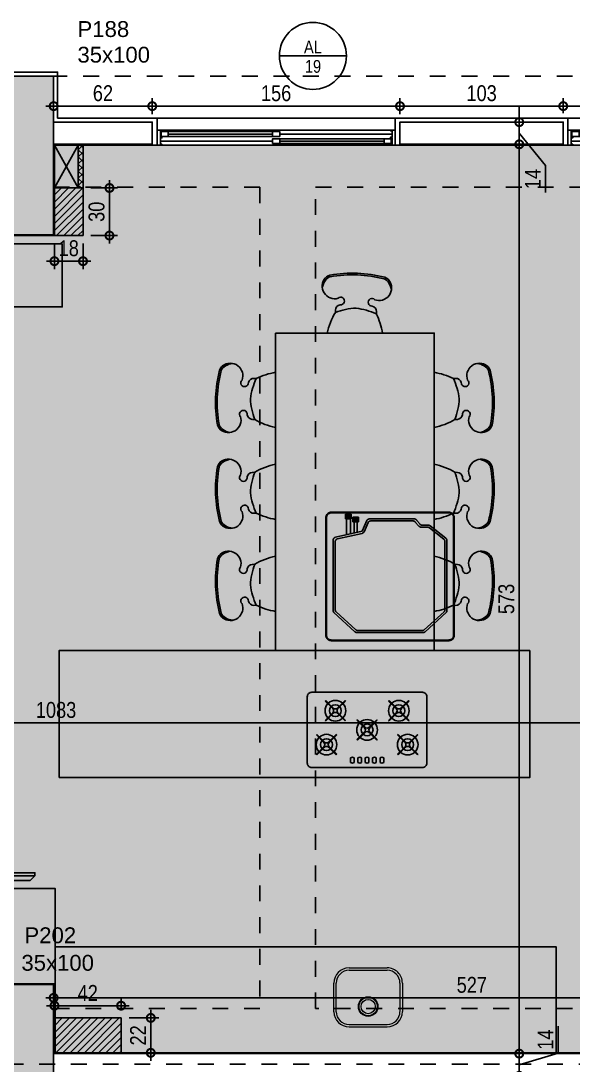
# Model space of a CAD drawing. Header units: metres. Extents: x -23 to 570, y -54 to 184.
# Drawn here: x 30.89 to 34.37, y 3.2 to 9.78 of the extents above; entities that cross this region are included whole.
import ezdxf
from ezdxf.enums import TextEntityAlignment as Align

# ---------------------------------------------------------------- set-up
doc = ezdxf.new("R2010")
doc.units = ezdxf.units.M
doc.header["$PDMODE"] = 35
doc.linetypes.add('DASHEDX2', pattern=[1.5, 1, -0.5])
doc.linetypes.add('ESTILO_TQS_0004', pattern=[1.12, 0.5, -0.2, 0.01, -0.2, 0.01, -0.2])
for name, color, linetype in [('1', 232, 'DASHEDX2'), ('12', 232, 'Continuous'), ('205', 232, 'ESTILO_TQS_0004'), ('4', 2, 'Continuous'), ('9', 232, 'Continuous'), ('ARQ-DIM', 2, 'Continuous'), ('ARQ-ENCH', 1, 'Continuous'), ('ARQ-PRJ', 7, 'DASHEDX2'), ('ARQ-SIM', 1, 'Continuous'), ('JL-LAY', 7, 'Continuous'), ('PUC$0$ARQ-ALV ACAB', 4, 'Continuous'), ('PUC$0$ARQ-ALV OSSO', 5, 'Continuous'), ('PUC$0$ARQ-AUX', 7, 'Continuous'), ('PUC$0$ARQ-AUX1 @ 1', 1, 'Continuous'), ('PUC$0$ARQ-ENCH', 1, 'Continuous'), ('PUC$0$ARQ-HID', 7, 'Continuous')]:
    doc.layers.add(name, color=color, linetype=linetype)
doc.layers.add('PUC$0$ARQ-FORRO', color=9, linetype='Continuous', lineweight=5)
doc.styles.add('Adesa', font='ARIALN.TTF')
doc.styles.get("Standard").update_dxf_attribs({"font": 'arial.ttf'})
doc.dimstyles.new('ADESA 1-0050', dxfattribs={"dimtxt": 0.1, "dimasz": 0.1, "dimexe": 0.05, "dimexo": 0.05, "dimgap": 0.03, "dimtad": 1, "dimdec": 1, "dimlfac": 100, "dimzin": 12, "dimtxsty": 'Adesa', "dimblk": 'DOTSMALL', "dimcen": 1, "dimdle": 0.05, "dimclrd": 1, "dimclre": 1, "dimclrt": 256, "dimazin": 3, "dimtm": 1e-09, "dimtfac": 1, "dimtdec": 1, "dimtmove": 1, "dimatfit": 0, "dimldrblk": 'DOTSMALL', "dimfxl": 0.8, "dimtvp": 2, "dimtolj": 1, "dimtzin": 0, "dimarcsym": 0})

# ---------------------------------------------------------------- blocks, each defined once
blk = doc.blocks.new('_DotSmall')
at = {"color": 0, "linetype": 'ByBlock', "const_width": 0.5}
blk.add_lwpolyline([(-0.0625, 0, 1), (0.0625, 0, 1)], format="xyb", close=True, dxfattribs=at)
blk = doc.blocks.new('*D334')
at = {"layer": 'ARQ-DIM', "color": 1, "lineweight": -2, "transparency": 16777216}
for p, q in [((34.3107, 9.1962), (34.3107, 9.2906)), ((35.8717, 9.1962), (35.8717, 9.2906)), ((35.9217, 9.2406), (34.2607, 9.2406))]:
    blk.add_line(p, q, dxfattribs=at)
at = {"layer": 'Defpoints', "color": 0, "transparency": 16777216}
for p in [(34.3107, 9.2406), (34.3107, 9.1462), (35.8717, 9.1462, 0)]:
    blk.add_point(p, dxfattribs=at)
at = {"layer": 'ARQ-DIM', "color": 1, "lineweight": -2, "transparency": 16777216, "xscale": 0.1, "yscale": 0.1, "zscale": 0.1, "rotation": 180}
blk.add_blockref('_DotSmall', (34.3107, 9.2406), dxfattribs=at)
at = {"layer": 'ARQ-DIM', "color": 1, "lineweight": -2, "transparency": 16777216, "xscale": 0.1, "yscale": 0.1, "zscale": 0.1}
blk.add_blockref('_DotSmall', (35.8717, 9.2406), dxfattribs=at)
at = {"layer": 'ARQ-DIM', "transparency": 16777216, "insert": (35.0912, 9.3216), "char_height": 0.1, "attachment_point": 5, "style": 'Adesa'}
blk.add_mtext('\\A1;156', dxfattribs=at)
blk = doc.blocks.new('*D335')
at = {"layer": 'ARQ-DIM', "color": 1, "lineweight": -2, "transparency": 16777216}
for p, q in [((33.2823, 9.1962), (33.2823, 9.2906)), ((34.3107, 9.1962), (34.3107, 9.2906)), ((34.3607, 9.2406), (33.2323, 9.2406))]:
    blk.add_line(p, q, dxfattribs=at)
at = {"layer": 'Defpoints', "color": 0, "transparency": 16777216}
for p in [(33.2823, 9.2406), (33.2823, 9.1462), (34.3107, 9.1462)]:
    blk.add_point(p, dxfattribs=at)
at = {"layer": 'ARQ-DIM', "color": 1, "lineweight": -2, "transparency": 16777216, "xscale": 0.1, "yscale": 0.1, "zscale": 0.1, "rotation": 180}
blk.add_blockref('_DotSmall', (33.2823, 9.2406), dxfattribs=at)
at = {"layer": 'ARQ-DIM', "color": 1, "lineweight": -2, "transparency": 16777216, "xscale": 0.1, "yscale": 0.1, "zscale": 0.1}
blk.add_blockref('_DotSmall', (34.3107, 9.2406), dxfattribs=at)
at = {"layer": 'ARQ-DIM', "transparency": 16777216, "insert": (33.7965, 9.3216), "char_height": 0.1, "attachment_point": 5, "style": 'Adesa'}
blk.add_mtext('\\A1;103', dxfattribs=at)
blk = doc.blocks.new('*D336')
at = {"layer": 'ARQ-DIM', "color": 1, "lineweight": -2, "transparency": 16777216}
for p, q in [((31.7213, 9.19), (31.7213, 9.2906)), ((33.2823, 9.19), (33.2823, 9.2906)), ((33.3323, 9.2406), (31.6713, 9.2406))]:
    blk.add_line(p, q, dxfattribs=at)
at = {"layer": 'Defpoints', "color": 0, "transparency": 16777216}
for p in [(31.7213, 9.2406), (31.7213, 9.14, 0), (33.2823, 9.14)]:
    blk.add_point(p, dxfattribs=at)
at = {"layer": 'ARQ-DIM', "color": 1, "lineweight": -2, "transparency": 16777216, "xscale": 0.1, "yscale": 0.1, "zscale": 0.1, "rotation": 180}
blk.add_blockref('_DotSmall', (31.7213, 9.2406), dxfattribs=at)
at = {"layer": 'ARQ-DIM', "color": 1, "lineweight": -2, "transparency": 16777216, "xscale": 0.1, "yscale": 0.1, "zscale": 0.1}
blk.add_blockref('_DotSmall', (33.2823, 9.2406), dxfattribs=at)
at = {"layer": 'ARQ-DIM', "transparency": 16777216, "insert": (32.5018, 9.3216), "char_height": 0.1, "attachment_point": 5, "style": 'Adesa'}
blk.add_mtext('\\A1;156', dxfattribs=at)
blk = doc.blocks.new('*D337')
at = {"layer": 'ARQ-DIM', "color": 1, "lineweight": -2, "transparency": 16777216}
for p, q in [((31.1, 9.19), (31.1, 9.2906)), ((31.7213, 9.19), (31.7213, 9.2906)), ((31.7713, 9.2406), (31.05, 9.2406))]:
    blk.add_line(p, q, dxfattribs=at)
at = {"layer": 'Defpoints', "color": 0, "transparency": 16777216}
for p in [(31.1, 9.2406), (31.1, 9.14, 0), (31.7213, 9.14, 0)]:
    blk.add_point(p, dxfattribs=at)
at = {"layer": 'ARQ-DIM', "color": 1, "lineweight": -2, "transparency": 16777216, "xscale": 0.1, "yscale": 0.1, "zscale": 0.1, "rotation": 180}
blk.add_blockref('_DotSmall', (31.1, 9.2406), dxfattribs=at)
at = {"layer": 'ARQ-DIM', "color": 1, "lineweight": -2, "transparency": 16777216, "xscale": 0.1, "yscale": 0.1, "zscale": 0.1}
blk.add_blockref('_DotSmall', (31.7213, 9.2406), dxfattribs=at)
at = {"layer": 'ARQ-DIM', "transparency": 16777216, "insert": (31.4106, 9.3216), "char_height": 0.1, "attachment_point": 5, "style": 'Adesa'}
blk.add_mtext('\\A1;62', dxfattribs=at)
blk = doc.blocks.new('*D138')
at = {"layer": 'ARQ-DIM', "color": 1, "lineweight": -2, "transparency": 16777216}
for p, q in [((34.2795, 3.2737), (34.2795, 3.4432)), ((34.0338, 3.27), (34.0338, 3.37)), ((34.0093, 3.27), (34.0838, 3.27)), ((34.0338, 3.2), (34.2795, 3.2737)), ((34.0338, 3.13), (34.0338, 3.27)), ((34.0338, 3.13), (34.0338, 3.27)), ((34.0093, 3.13), (34.0838, 3.13)), ((34.0338, 3.13), (34.0338, 3.03))]:
    blk.add_line(p, q, dxfattribs=at)
at = {"layer": 'Defpoints', "color": 0, "transparency": 16777216}
for p in [(33.9593, 3.27), (34.0338, 3.27), (33.9593, 3.13, 0)]:
    blk.add_point(p, dxfattribs=at)
at = {"layer": 'ARQ-DIM', "color": 1, "lineweight": -2, "transparency": 16777216, "xscale": 0.1, "yscale": 0.1, "zscale": 0.1}
for p, rotation in [((34.0338, 3.27), 270), ((34.0338, 3.13), 90)]:
    blk.add_blockref('_DotSmall', p, dxfattribs=dict(at, rotation=rotation))
at = {"layer": 'ARQ-DIM', "transparency": 16777216, "insert": (34.1993, 3.3584), "char_height": 0.1, "attachment_point": 5, "rotation": 90, "style": 'Adesa'}
blk.add_mtext('\\A1;14', dxfattribs=at)
blk = doc.blocks.new('*D139')
at = {"layer": 'ARQ-DIM', "color": 1, "lineweight": -2, "transparency": 16777216}
for p, q in [((34.0338, 3.22), (34.0338, 9.05)), ((34.0093, 9), (34.0838, 9)), ((34.0093, 3.27), (34.0838, 3.27))]:
    blk.add_line(p, q, dxfattribs=at)
at = {"layer": 'Defpoints', "color": 0, "transparency": 16777216}
for p in [(33.9593, 9), (34.0338, 9), (33.9593, 3.27)]:
    blk.add_point(p, dxfattribs=at)
at = {"layer": 'ARQ-DIM', "color": 1, "lineweight": -2, "transparency": 16777216, "xscale": 0.1, "yscale": 0.1, "zscale": 0.1}
for p, rotation in [((34.0338, 9), 90), ((34.0338, 3.27), 270)]:
    blk.add_blockref('_DotSmall', p, dxfattribs=dict(at, rotation=rotation))
at = {"layer": 'ARQ-DIM', "transparency": 16777216, "insert": (33.9528, 6.135), "char_height": 0.1, "attachment_point": 5, "rotation": 90, "style": 'Adesa'}
blk.add_mtext('\\A1;573', dxfattribs=at)
blk = doc.blocks.new('*D140')
at = {"layer": 'ARQ-DIM', "color": 1, "lineweight": -2, "transparency": 16777216}
for p, q in [((34.0338, 9.14), (34.0338, 9.24)), ((34.0093, 9.14), (34.0838, 9.14)), ((34.0338, 9), (34.0338, 9.14)), ((34.0338, 9), (34.0338, 9.14)), ((34.0338, 9.07), (34.1993, 8.8664)), ((34.0093, 9), (34.0838, 9)), ((34.0338, 9), (34.0338, 8.9)), ((34.1993, 8.8664), (34.1993, 8.697))]:
    blk.add_line(p, q, dxfattribs=at)
at = {"layer": 'Defpoints', "color": 0, "transparency": 16777216}
for p in [(33.9593, 9.14), (34.0338, 9.14), (33.9593, 9)]:
    blk.add_point(p, dxfattribs=at)
at = {"layer": 'ARQ-DIM', "color": 1, "lineweight": -2, "transparency": 16777216, "xscale": 0.1, "yscale": 0.1, "zscale": 0.1}
for p, rotation in [((34.0338, 9.14), 270), ((34.0338, 9), 90)]:
    blk.add_blockref('_DotSmall', p, dxfattribs=dict(at, rotation=rotation))
at = {"layer": 'ARQ-DIM', "transparency": 16777216, "insert": (34.119, 8.7817), "char_height": 0.1, "attachment_point": 5, "rotation": 90, "style": 'Adesa'}
blk.add_mtext('\\A1;14', dxfattribs=at)
blk = doc.blocks.new('*D768')
at = {"layer": 'ARQ-DIM', "color": 1, "lineweight": -2, "transparency": 16777216}
for p, q in [((31.05, 3.6217), (36.42, 3.6217)), ((31.1, 3.655), (31.1, 3.5717)), ((36.37, 3.655), (36.37, 3.5717))]:
    blk.add_line(p, q, dxfattribs=at)
at = {"layer": 'Defpoints', "color": 0, "transparency": 16777216}
for p in [(31.1, 3.705, 0), (36.37, 3.705, 0), (36.37, 3.6217)]:
    blk.add_point(p, dxfattribs=at)
at = {"layer": 'ARQ-DIM', "color": 1, "lineweight": -2, "transparency": 16777216, "xscale": 0.1, "yscale": 0.1, "zscale": 0.1, "rotation": 180}
blk.add_blockref('_DotSmall', (31.1, 3.6217), dxfattribs=at)
at = {"layer": 'ARQ-DIM', "color": 1, "lineweight": -2, "transparency": 16777216, "xscale": 0.1, "yscale": 0.1, "zscale": 0.1}
blk.add_blockref('_DotSmall', (36.37, 3.6217), dxfattribs=at)
at = {"layer": 'ARQ-DIM', "transparency": 16777216, "insert": (33.735, 3.7028), "char_height": 0.1, "attachment_point": 5, "style": 'Adesa'}
blk.add_mtext('\\A1;527', dxfattribs=at)
blk = doc.blocks.new('*D424')
at = {"layer": 'ARQ-DIM', "color": 1, "lineweight": -2, "transparency": 16777216}
for p, q in [((25.7, 5.2583), (25.7, 5.4039)), ((36.5303, 5.2583), (36.5303, 5.4039)), ((25.65, 5.3539), (36.5803, 5.3539))]:
    blk.add_line(p, q, dxfattribs=at)
at = {"layer": 'Defpoints', "color": 0, "transparency": 16777216}
for p in [(36.5303, 5.3539), (25.7, 5.2083, 0), (36.5303, 5.2083, 0)]:
    blk.add_point(p, dxfattribs=at)
at = {"layer": 'ARQ-DIM', "color": 1, "lineweight": -2, "transparency": 16777216, "xscale": 0.1, "yscale": 0.1, "zscale": 0.1, "rotation": 180}
blk.add_blockref('_DotSmall', (25.7, 5.3539), dxfattribs=at)
at = {"layer": 'ARQ-DIM', "color": 1, "lineweight": -2, "transparency": 16777216, "xscale": 0.1, "yscale": 0.1, "zscale": 0.1}
blk.add_blockref('_DotSmall', (36.5303, 5.3539), dxfattribs=at)
at = {"layer": 'ARQ-DIM', "transparency": 16777216, "insert": (31.1151, 5.435), "char_height": 0.1, "attachment_point": 5, "style": 'Adesa'}
blk.add_mtext('\\A1;1083', dxfattribs=at)
blk = doc.blocks.new('TIPO COTA$0$Chamada_planta')
at = {"layer": 'ARQ-SIM'}
blk.add_line((-1.409, 0), (1.409, 0), dxfattribs=at)
blk.add_circle((0, 0), 1.409, dxfattribs=at)
at = {"layer": 'ARQ-SIM', "color": 2, "style": 'Adesa'}
for tag, p in [('NUMERO', (0, 0.234)), ('C.D.', (0, -0.272))]:
    blk.add_attdef(tag, text='', height=0.5, dxfattribs=at).set_placement(p, align=Align.MIDDLE_CENTER)
blk = doc.blocks.new('fuio')
at = {"color": 0}
for p, q in [((2276.3428, -408.1436), (2276.3281, -408.1442)), ((2276.3532, -408.4019), (2276.3384, -408.4025))]:
    blk.add_line(p, q, dxfattribs=at)
for centre, radius, start, end in [((2276.4919, -408.1272), 0.079, 52.00731, 201.08444), ((2276.4628, -408.1647), 0.1161, 58.8879, 82.98257), ((2276.5014, -408.1122), 0.0514, 19.6962, 65.40587), ((2276.5014, -408.1122), 0.0614, 19.6962, 65.40587), ((2275.7153, -408.3041), 0.8603, 2.68599, 14.13464), ((2275.7153, -408.3041), 0.8703, 2.68599, 14.13464), ((2276.1341, -408.543), 0.4435, 64.07008, 80.50142), ((2275.939, -408.3259), 0.4294, 7.19774, 25.03224), ((2276.3442, -408.1787), 0.0351, 14.16472, 92.29388), ((2276.4021, -408.1717), 0.0239, 176.08745, 47.86649), ((2275.936, -408.2525), 0.4294, 339.55553, 357.39003), ((2275.7148, -408.2922), 0.8603, 350.45312, 1.90178), ((2275.7148, -408.2922), 0.8703, 350.45312, 1.90178), ((2276.4101, -408.3691), 0.0239, 316.72128, 188.50032), ((2276.1132, -408.0204), 0.4435, 282.25269, 300.51769), ((2276.3518, -408.3668), 0.0351, 272.29388, 350.42305), ((2276.5031, -408.4063), 0.079, 163.50333, 312.58045), ((2276.4711, -408.3711), 0.1161, 281.60519, 305.69986), ((2276.5137, -408.4205), 0.0514, 299.1819, 344.89156), ((2276.5137, -408.4205), 0.0614, 299.1819, 344.89156)]:
    blk.add_arc(centre, radius, start, end, dxfattribs=at)
blk = doc.blocks.new('Cooktop 5b-brastemp')
at = {"ltscale": 0.1}
for p, q in [((-0.2804, 0.4539), (-0.2839, 0.4504)), ((-0.2327, 0.3991), (-0.2839, 0.4504)), ((-0.2291, 0.4027), (-0.2804, 0.4539)), ((-0.2009, 0.4027), (-0.1496, 0.4539)), ((-0.1973, 0.3991), (-0.1461, 0.4504)), ((-0.1496, 0.4539), (-0.1461, 0.4504)), ((0.1496, 0.4539), (0.1461, 0.4504)), ((0.1973, 0.3991), (0.1461, 0.4504)), ((0.2009, 0.4027), (0.1496, 0.4539)), ((0.2291, 0.4027), (0.2804, 0.4539)), ((0.2327, 0.3991), (0.2839, 0.4504)), ((0.2804, 0.4539), (0.2839, 0.4504)), ((-0.2327, 0.3709), (-0.2839, 0.3196)), ((-0.2291, 0.3673), (-0.2804, 0.3161)), ((-0.2009, 0.3673), (-0.1496, 0.3161)), ((-0.1973, 0.3709), (-0.1461, 0.3196)), ((0.1973, 0.3709), (0.1461, 0.3196)), ((0.2009, 0.3673), (0.1496, 0.3161)), ((0.2291, 0.3673), (0.2804, 0.3161)), ((0.2327, 0.3709), (0.2839, 0.3196)), ((-0.2804, 0.3161), (-0.2839, 0.3196)), ((-0.1461, 0.3196), (-0.1496, 0.3161)), ((-0.0654, 0.3239), (-0.0689, 0.3204)), ((-0.0177, 0.2691), (-0.0689, 0.3204)), ((-0.0141, 0.2727), (-0.0654, 0.3239)), ((0.0141, 0.2727), (0.0654, 0.3239)), ((0.0177, 0.2691), (0.0689, 0.3204)), ((0.0689, 0.3204), (0.0654, 0.3239)), ((0.1461, 0.3196), (0.1496, 0.3161)), ((0.2804, 0.3161), (0.2839, 0.3196)), ((-0.3404, 0.2239), (-0.3439, 0.2204)), ((-0.2927, 0.1691), (-0.3439, 0.2204)), ((-0.2891, 0.1727), (-0.3404, 0.2239)), ((-0.2609, 0.1727), (-0.2096, 0.2239)), ((-0.2573, 0.1691), (-0.2061, 0.2204)), ((-0.2061, 0.2204), (-0.2096, 0.2239)), ((-0.0177, 0.2409), (-0.0689, 0.1896)), ((-0.0141, 0.2373), (-0.0654, 0.1861)), ((0.0141, 0.2373), (0.0654, 0.1861)), ((0.0177, 0.2409), (0.0689, 0.1896)), ((0.2061, 0.2204), (0.2096, 0.2239)), ((0.2573, 0.1691), (0.2061, 0.2204)), ((0.2609, 0.1727), (0.2096, 0.2239)), ((0.2891, 0.1727), (0.3404, 0.2239)), ((0.2927, 0.1691), (0.3439, 0.2204)), ((0.3404, 0.2239), (0.3439, 0.2204)), ((-0.0654, 0.1861), (-0.0689, 0.1896)), ((0.0654, 0.1861), (0.0689, 0.1896)), ((-0.2927, 0.1409), (-0.3439, 0.0896)), ((-0.3404, 0.0861), (-0.3439, 0.0896)), ((-0.2891, 0.1373), (-0.3404, 0.0861)), ((-0.2609, 0.1373), (-0.2096, 0.0861)), ((-0.2573, 0.1409), (-0.2061, 0.0896)), ((-0.2096, 0.0861), (-0.2061, 0.0896)), ((0.2573, 0.1409), (0.2061, 0.0896)), ((0.2096, 0.0861), (0.2061, 0.0896)), ((0.2609, 0.1373), (0.2096, 0.0861)), ((0.2891, 0.1373), (0.3404, 0.0861)), ((0.2927, 0.1409), (0.3439, 0.0896)), ((0.3404, 0.0861), (0.3439, 0.0896)), ((-0.1125, 0.065), (-0.1125, 0.035)), ((-0.0875, 0.065), (-0.0875, 0.035)), ((-0.0625, 0.065), (-0.0625, 0.035)), ((-0.0375, 0.065), (-0.0375, 0.035)), ((-0.0125, 0.065), (-0.0125, 0.035)), ((0.0125, 0.065), (0.0125, 0.035)), ((0.0375, 0.065), (0.0375, 0.035)), ((0.0625, 0.065), (0.0625, 0.035)), ((0.0875, 0.065), (0.0875, 0.035)), ((0.1125, 0.065), (0.1125, 0.035))]:
    blk.add_line(p, q, dxfattribs=at)
blk.add_lwpolyline([(-0.375, 0), (0.375, 0, 0.414214), (0.405, 0.03), (0.405, 0.48, 0.414214), (0.375, 0.51), (-0.375, 0.51, 0.414214), (-0.405, 0.48), (-0.405, 0.03, 0.414214)], format="xyb", close=True, dxfattribs=at)
for centre, radius, start, end in [((-0.215, 0.385), 0.07, 137.04671, 222.95329), ((-0.215, 0.385), 0.07, 47.04671, 132.95329), ((-0.215, 0.385), 0.04, 48.58332, 131.41668), ((-0.215, 0.385), 0.07, 317.04671, 42.95329), ((0.215, 0.385), 0.07, 137.04671, 222.95329), ((0.215, 0.385), 0.07, 47.04671, 132.95329), ((0.215, 0.385), 0.04, 48.58332, 131.41668), ((0.215, 0.385), 0.07, 317.04671, 42.95329), ((-0.215, 0.385), 0.04, 138.58332, 221.41668), ((-0.215, 0.385), 0.04, 228.58332, 311.41668), ((-0.2468, 0.385), 0.02, 315, 45), ((-0.215, 0.4168), 0.02, 225, 315), ((-0.215, 0.3532), 0.02, 45, 135), ((-0.1832, 0.385), 0.02, 135, 225), ((-0.215, 0.385), 0.04, 318.58332, 41.41668), ((0.215, 0.385), 0.04, 138.58332, 221.41668), ((0.215, 0.385), 0.04, 228.58332, 311.41668), ((0.1832, 0.385), 0.02, 315, 45), ((0.215, 0.4168), 0.02, 225, 315), ((0.215, 0.3532), 0.02, 45, 135), ((0.2468, 0.385), 0.02, 135, 225), ((0.215, 0.385), 0.04, 318.58332, 41.41668), ((-0.215, 0.385), 0.07, 227.04671, 312.95329), ((0, 0.255), 0.07, 137.04671, 222.95329), ((0, 0.255), 0.07, 47.04671, 132.95329), ((0, 0.255), 0.04, 48.58332, 131.41668), ((0, 0.255), 0.07, 317.04671, 42.95329), ((0.215, 0.385), 0.07, 227.04671, 312.95329), ((-0.275, 0.155), 0.07, 47.04671, 132.95329), ((0, 0.255), 0.04, 138.58332, 221.41668), ((0, 0.255), 0.04, 228.58332, 311.41668), ((-0.0318, 0.255), 0.02, 315, 45), ((0, 0.2868), 0.02, 225, 315), ((0, 0.2232), 0.02, 45, 135), ((0.0318, 0.255), 0.02, 135, 225), ((0, 0.255), 0.04, 318.58332, 41.41668), ((0.275, 0.155), 0.07, 47.04671, 132.95329), ((-0.275, 0.155), 0.07, 137.04671, 222.95329), ((-0.275, 0.155), 0.04, 138.58332, 221.41668), ((-0.275, 0.155), 0.04, 48.58332, 131.41668), ((-0.3068, 0.155), 0.02, 315, 45), ((-0.275, 0.1868), 0.02, 225, 315), ((-0.275, 0.1232), 0.02, 45, 135), ((-0.2432, 0.155), 0.02, 135, 225), ((-0.275, 0.155), 0.04, 318.58332, 41.41668), ((-0.275, 0.155), 0.07, 317.04671, 42.95329), ((0, 0.255), 0.07, 227.04671, 312.95329), ((0.275, 0.155), 0.07, 137.04671, 222.95329), ((0.275, 0.155), 0.04, 138.58332, 221.41668), ((0.275, 0.155), 0.04, 48.58332, 131.41668), ((0.2432, 0.155), 0.02, 315, 45), ((0.275, 0.1868), 0.02, 225, 315), ((0.275, 0.1232), 0.02, 45, 135), ((0.3068, 0.155), 0.02, 135, 225), ((0.275, 0.155), 0.04, 318.58332, 41.41668), ((0.275, 0.155), 0.07, 317.04671, 42.95329), ((-0.275, 0.155), 0.07, 227.04671, 312.95329), ((-0.275, 0.155), 0.04, 228.58332, 311.41668), ((0.275, 0.155), 0.07, 227.04671, 312.95329), ((0.275, 0.155), 0.04, 228.58332, 311.41668), ((-0.1, 0.0519), 0.0181, 46.39718, 133.60282), ((-0.1, 0.0481), 0.0181, 226.39718, 313.60282), ((-0.05, 0.0519), 0.0181, 46.39718, 133.60282), ((-0.05, 0.0481), 0.0181, 226.39718, 313.60282), ((0, 0.0519), 0.0181, 46.39718, 133.60282), ((0, 0.0481), 0.0181, 226.39718, 313.60282), ((0.05, 0.0519), 0.0181, 46.39718, 133.60282), ((0.05, 0.0481), 0.0181, 226.39718, 313.60282), ((0.1, 0.0519), 0.0181, 46.39718, 133.60282), ((0.1, 0.0481), 0.0181, 226.39718, 313.60282)]:
    blk.add_arc(centre, radius, start, end, dxfattribs=at)
blk = doc.blocks.new('dtyu')
at = {"lineweight": 0}
for p, q in [((2339.5602, -571.8164), (2339.3195, -571.8166)), ((2339.5602, -571.8315), (2339.3195, -571.8317)), ((2339.2244, -572.0925), (2339.2243, -571.912)), ((2339.2394, -572.0925), (2339.2393, -571.912)), ((2339.6405, -571.9117), (2339.6407, -572.0922)), ((2339.6556, -571.9117), (2339.6557, -572.0922)), ((2339.5605, -572.1725), (2339.3197, -572.1727)), ((2339.5605, -572.1876), (2339.3197, -572.1878))]:
    blk.add_line(p, q, dxfattribs=at)
for radius in [0.0617, 0.0577, 0.045]:
    blk.add_circle((2339.4399, -571.9442), radius, dxfattribs=at)
for centre, radius, start, end in [((2339.3196, -571.9119), 0.0953, 90.03777, 180.03777), ((2339.3196, -571.9119), 0.0802, 90.03777, 180.03777), ((2339.5603, -571.9117), 0.0953, 0.03777, 90.03777), ((2339.5603, -571.9117), 0.0802, 0.03777, 90.03777), ((2339.3197, -572.0925), 0.0953, 180.03777, 270.03777), ((2339.3197, -572.0925), 0.0802, 180.03777, 270.03777), ((2339.5604, -572.0923), 0.0953, 270.03777, 0.03777), ((2339.5604, -572.0923), 0.0802, 270.03777, 0.03777)]:
    blk.add_arc(centre, radius, start, end, dxfattribs=at)
blk = doc.blocks.new('A$C890fd843')
at = {"layer": 'ARQ-DIM'}
h = blk.add_hatch(dxfattribs=at)
h.set_pattern_fill('ANSI37', color=8, scale=0.01)
h.set_pattern_definition([(45, (-36.366776, -8.994998), (-0.02245064, 0.02245064), []), (135, (-36.366776, -8.994998), (-0.02245064, -0.02245064), [])])
h.paths.add_polyline_path([(-5.1118, -0.2701), (-5.0818, -0.2701), (-5.0818, 0), (-5.1118, 0)])
at = {"layer": 'JL-LAY'}
blk.add_line((-5.3852, -4.605, 0), (-6.7092, -4.605, 0), dxfattribs=at)
for points in [[(-5.2618, 0), (-5.1118, -0.2701)], [(-5.1118, 0), (-5.2618, -0.2701)]]:
    blk.add_lwpolyline(points, dxfattribs=at)
for points in [[(-5.1118, -0.2701), (-5.0818, -0.2701), (-5.0818, 0), (-5.1118, 0)], [(-6.8144, -0.6228), (-5.2128, -0.6228), (-5.2128, -1.0192), (-6.8144, -1.0192)]]:
    blk.add_lwpolyline(points, close=True, dxfattribs=at)
at = {"layer": 'JL-LAY', "elevation": 0}
for points in [[(-3.869, -1.185), (-2.869, -1.185), (-2.869, -3.185), (-3.869, -3.185)], [(-5.2326, -3.985), (-5.2326, -3.185), (-2.2668, -3.185), (-2.2668, -3.985)], [(-6.8618, -4.685), (-5.2568, -4.685), (-5.2568, -5.285), (-6.8618, -5.285)], [(-5.2568, -5.0517), (-2.1011, -5.0517), (-2.1011, -5.7199), (-5.2568, -5.7199), (-5.2568, -5.0517)]]:
    blk.add_lwpolyline(points, close=True, dxfattribs=at)
for points in [[(-5.3852, -4.605), (-5.3852, -4.585), (-6.7092, -4.585), (-6.7092, -4.605), (-6.6792, -4.635)], [(-6.6792, -4.635), (-5.4152, -4.635), (-5.3852, -4.605)]]:
    blk.add_lwpolyline(points, dxfattribs=at)
at = {"layer": 'JL-LAY', "xscale": -1}
for p, rotation in [((404.9107, -2277.3923, 0), 270), ((-2279.0764, -410.4639, 0), 180), ((-2279.0764, -411.0437, 0), 180)]:
    blk.add_blockref('fuio', p, dxfattribs=dict(at, rotation=rotation))
blk.add_blockref('fuio', (2272.3383, 406.6738, 0), dxfattribs=at)
at = {"layer": 'JL-LAY'}
blk.add_blockref('fuio', (-2279.0764, 406.6738, 0), dxfattribs=at)
at = {"layer": 'JL-LAY', "rotation": 180}
for name, p in [('fuio', (2272.3383, -410.4639, 0)), ('fuio', (2272.3383, -411.0437, 0)), ('dtyu', (2336.1548, -577.3725, 0))]:
    blk.add_blockref(name, p, dxfattribs=at)
at = {"layer": 'JL-LAY', "xscale": -0.9300000000003643, "yscale": 0.9300000000003643, "zscale": 0.9300000000003643}
blk.add_blockref('Cooktop 5b-brastemp', (-3.2918, -3.9221, 0), dxfattribs=at)
blk = doc.blocks.new('*U2433')
at = {"color": 0, "linetype": 'ByBlock', "ltscale": 0.5}
for points in [[(0.02, -0.045), (0.03, -0.045), (0.03, -0.05), (0.02, -0.05), (0.02, -0.09), (0.03, -0.09), (0.03, -0.095), (0.02, -0.095), (0.02, -0.09), (0.03, -0.09), (0.03, -0.095), (0, -0.095), (0, 0), (0.03, 0), (0.03, -0.005), (0.02, -0.005), (0.02, -0.045)], [(1.48, -0.045), (1.47, -0.045), (1.47, -0.05), (1.48, -0.05), (1.48, -0.09), (1.47, -0.09), (1.47, -0.095), (1.48, -0.095), (1.48, -0.09), (1.47, -0.09), (1.47, -0.095), (1.5, -0.095), (1.5, 0), (1.47, 0), (1.47, -0.005), (1.48, -0.005), (1.48, -0.045)], [(0.025, -0.01), (0.07, -0.01), (0.07, -0.04), (0.025, -0.04)], [(0.7725, -0.01), (0.7275, -0.01), (0.7275, -0.04), (0.7725, -0.04)], [(0.7275, -0.055), (0.7725, -0.055), (0.7725, -0.085), (0.7275, -0.085)], [(1.475, -0.055), (1.43, -0.055), (1.43, -0.085), (1.475, -0.085)]]:
    blk.add_lwpolyline(points, close=True, dxfattribs=at)
at = {"color": 8, "linetype": 'ByBlock', "ltscale": 0.5}
for points in [[(1.47, 0), (0.03, 0)], [(0.7725, -0.025), (1.48, -0.025)], [(0.7275, -0.07), (0.02, -0.07)], [(1.47, -0.095), (0.03, -0.095)]]:
    blk.add_lwpolyline(points, dxfattribs=at)
at = {"color": 7, "linetype": 'ByBlock', "ltscale": 0.5}
for points in [[(0.7725, -0.01), (0.7725, -0.04), (0.025, -0.04), (0.025, -0.01)], [(0.7275, -0.055), (0.7275, -0.085), (1.475, -0.085), (1.475, -0.055)]]:
    blk.add_lwpolyline(points, close=True, dxfattribs=at)
for points in [[(0.07, -0.025), (0.7275, -0.025)], [(0.7725, -0.07), (1.43, -0.07)]]:
    blk.add_lwpolyline(points, dxfattribs=at)
blk = doc.blocks.new('PUC$0$planta tipo 5 puc')
at = {"layer": 'PUC$0$ARQ-ALV ACAB'}
blk.add_lwpolyline([(-35.8366, -4.1048), (-34.9363, -4.1048), (-34.9354, -3.71), (-30.4367, -3.71), (-30.4367, -3.275), (-25.1717, -3.275)], dxfattribs=at)
at = {"layer": 'PUC$0$ARQ-ALV OSSO'}
blk.add_lwpolyline([(-30.4417, -3.27), (-25.1717, -3.27)], dxfattribs=at)
blk = doc.blocks.new('PUC$0$forro area comum')
at = {"layer": 'PUC$0$ARQ-FORRO'}
h = blk.add_hatch(color=256, dxfattribs=at)
h.dxf.hatch_style = 1
h.paths.add_polyline_path([(25.705, 4.1049), (26.6054, 4.1049), (26.6062, 3.71), (31.105, 3.71), (31.105, 3.2751), (36.365, 3.2751), (36.365, 3.885), (36.525, 3.885), (36.525, 5.385), (36.365, 5.385), (36.365, 5.995), (36.525, 5.995), (36.5251, 8.725), (36.3668, 8.725), (36.3668, 8.995), (31.105, 8.995), (31.105, 8.4245), (25.705, 8.4247)])
at = {"layer": 'PUC$0$ARQ-FORRO', "elevation": 0}
blk.add_lwpolyline([(25.705, 4.1049), (26.6054, 4.1049), (26.6062, 3.71), (31.105, 3.71), (31.105, 3.2751), (36.365, 3.2751), (36.365, 3.885), (36.525, 3.885), (36.525, 5.385), (36.365, 5.385), (36.365, 5.995), (36.525, 5.995), (36.5251, 8.725), (36.3668, 8.725), (36.3668, 8.995), (31.105, 8.995), (31.105, 8.4245), (25.705, 8.4247)], close=True, dxfattribs=at)
blk = doc.blocks.new('PUC')
at = {"layer": 'PUC$0$ARQ-ENCH'}
h = blk.add_hatch(dxfattribs=at)
h.set_pattern_fill('ANSI31', color=256, scale=0.01)
h.paths.add_polyline_path([(31.525, 3.4951), (31.105, 3.4951), (31.105, 3.2751), (31.525, 3.2751)])
at = {"layer": 'PUC$0$ARQ-ALV ACAB', "elevation": 0}
for points in [[(30.725, 8.5949), (30.725, 9.4549), (31.125, 9.4549), (31.125, 9.165)], [(30.725, 8.5949), (30.1421, 8.5949), (30.1421, 8.4249), (31.105, 8.4249), (31.105, 8.995), (31.7523, 8.995), (31.7523, 9.165), (31.125, 9.165)]]:
    blk.add_lwpolyline(points, dxfattribs=at)
at = {"layer": 'PUC$0$ARQ-ALV ACAB'}
blk.add_lwpolyline([(34.3407, 8.995), (33.2523, 8.995), (33.2523, 9.165), (34.3407, 9.165)], close=True, dxfattribs=at)
at = {"layer": 'PUC$0$ARQ-ALV OSSO', "elevation": 0}
blk.add_lwpolyline([(31.1, 9.14), (31.7213, 9.14), (31.7213, 9), (31.1, 9)], dxfattribs=at)
at = {"layer": 'PUC$0$ARQ-ALV OSSO'}
blk.add_lwpolyline([(34.3107, 9), (33.2823, 9), (33.2823, 9.14), (34.3107, 9.14)], close=True, dxfattribs=at)
at = {"layer": 'PUC$0$ARQ-AUX'}
for points in [[(33.2523, 9.165), (31.7523, 9.165)], [(35.8407, 9.165), (34.3407, 9.165)]]:
    blk.add_lwpolyline(points, dxfattribs=at)
at = {"layer": 'PUC$0$ARQ-ENCH', "elevation": 0}
blk.add_lwpolyline([(31.525, 3.4951), (31.105, 3.4951), (31.105, 3.2751), (31.525, 3.2751)], close=True, dxfattribs=at)
at = {"layer": 'PUC$0$ARQ-AUX1 @ 1', "rotation": 180}
for p in [(33.2523, 8.995), (35.8407, 8.995, 0)]:
    blk.add_blockref('*U2433', p, dxfattribs=at)
at = {"layer": 'PUC$0$ARQ-FORRO'}
blk.add_blockref('PUC$0$forro area comum', (0, 0), dxfattribs=at)
at = {"layer": 'PUC$0$ARQ-HID', "xscale": -1, "rotation": 180}
blk.add_blockref('PUC$0$planta tipo 5 puc', (61.5417, 0.0001, 0), dxfattribs=at)
blk = doc.blocks.new('*D1355')
at = {"layer": 'ARQ-DIM', "color": 1, "lineweight": -2, "transparency": 16777216}
for p, q in [((31.4517, 8.7749), (31.4517, 8.3749)), ((31.335, 8.7249), (31.5017, 8.7249)), ((31.335, 8.4249), (31.5017, 8.4249))]:
    blk.add_line(p, q, dxfattribs=at)
at = {"layer": 'Defpoints', "color": 0, "transparency": 16777216}
for p in [(31.285, 8.7249, 0), (31.285, 8.4249, 0), (31.4517, 8.4249)]:
    blk.add_point(p, dxfattribs=at)
at = {"layer": 'ARQ-DIM', "color": 1, "lineweight": -2, "transparency": 16777216, "xscale": 0.1, "yscale": 0.1, "zscale": 0.1}
for p, rotation in [((31.4517, 8.7249), 90), ((31.4517, 8.4249), 270)]:
    blk.add_blockref('_DotSmall', p, dxfattribs=dict(at, rotation=rotation))
at = {"layer": 'ARQ-DIM', "transparency": 16777216, "insert": (31.3707, 8.5749), "char_height": 0.1, "attachment_point": 5, "rotation": 90, "style": 'Adesa'}
blk.add_mtext('\\A1;30', dxfattribs=at)
blk = doc.blocks.new('*D1356')
at = {"layer": 'ARQ-DIM', "color": 1, "lineweight": -2, "transparency": 16777216}
for p, q in [((31.105, 8.3749), (31.105, 8.2136)), ((31.285, 8.3749), (31.285, 8.2136)), ((31.055, 8.2636), (31.335, 8.2636))]:
    blk.add_line(p, q, dxfattribs=at)
at = {"layer": 'Defpoints', "color": 0, "transparency": 16777216}
for p in [(31.105, 8.4249, 0), (31.285, 8.4249, 0), (31.285, 8.2636)]:
    blk.add_point(p, dxfattribs=at)
at = {"layer": 'ARQ-DIM', "color": 1, "lineweight": -2, "transparency": 16777216, "xscale": 0.1, "yscale": 0.1, "zscale": 0.1, "rotation": 180}
blk.add_blockref('_DotSmall', (31.105, 8.2636), dxfattribs=at)
at = {"layer": 'ARQ-DIM', "color": 1, "lineweight": -2, "transparency": 16777216, "xscale": 0.1, "yscale": 0.1, "zscale": 0.1}
blk.add_blockref('_DotSmall', (31.285, 8.2636), dxfattribs=at)
at = {"layer": 'ARQ-DIM', "transparency": 16777216, "insert": (31.195, 8.3446), "char_height": 0.1, "attachment_point": 5, "style": 'Adesa'}
blk.add_mtext('\\A1;18', dxfattribs=at)
blk = doc.blocks.new('*D1359')
at = {"layer": 'ARQ-DIM', "color": 1, "lineweight": -2, "transparency": 16777216}
for p, q in [((31.575, 3.4951), (31.7619, 3.4951)), ((31.7119, 3.5451), (31.7119, 3.2251)), ((31.575, 3.2751), (31.7619, 3.2751))]:
    blk.add_line(p, q, dxfattribs=at)
at = {"layer": 'Defpoints', "color": 0, "transparency": 16777216}
for p in [(31.525, 3.4951, 0), (31.525, 3.2751, 0), (31.7119, 3.2751)]:
    blk.add_point(p, dxfattribs=at)
at = {"layer": 'ARQ-DIM', "color": 1, "lineweight": -2, "transparency": 16777216, "xscale": 0.1, "yscale": 0.1, "zscale": 0.1}
for p, rotation in [((31.7119, 3.4951), 90), ((31.7119, 3.2751), 270)]:
    blk.add_blockref('_DotSmall', p, dxfattribs=dict(at, rotation=rotation))
at = {"layer": 'ARQ-DIM', "transparency": 16777216, "insert": (31.6317, 3.3851), "char_height": 0.1, "attachment_point": 5, "rotation": 90, "style": 'Adesa'}
blk.add_mtext('\\A1;22', dxfattribs=at)
blk = doc.blocks.new('*D1360')
at = {"layer": 'ARQ-DIM', "color": 1, "lineweight": -2, "transparency": 16777216}
for p, q in [((31.105, 3.5451), (31.105, 3.6222)), ((31.525, 3.5451), (31.525, 3.6222)), ((31.575, 3.5722), (31.055, 3.5722))]:
    blk.add_line(p, q, dxfattribs=at)
at = {"layer": 'Defpoints', "color": 0, "transparency": 16777216}
for p in [(31.105, 3.5722), (31.105, 3.4951, 0), (31.525, 3.4951, 0)]:
    blk.add_point(p, dxfattribs=at)
at = {"layer": 'ARQ-DIM', "color": 1, "lineweight": -2, "transparency": 16777216, "xscale": 0.1, "yscale": 0.1, "zscale": 0.1, "rotation": 180}
blk.add_blockref('_DotSmall', (31.105, 3.5722), dxfattribs=at)
at = {"layer": 'ARQ-DIM', "color": 1, "lineweight": -2, "transparency": 16777216, "xscale": 0.1, "yscale": 0.1, "zscale": 0.1}
blk.add_blockref('_DotSmall', (31.525, 3.5722), dxfattribs=at)
at = {"layer": 'ARQ-DIM', "transparency": 16777216, "insert": (31.315, 3.6524), "char_height": 0.1, "attachment_point": 5, "style": 'Adesa'}
blk.add_mtext('\\A1;42', dxfattribs=at)
blk = doc.blocks.new('K1')
at = {"layer": 'ARQ-PRJ'}
for p, q in [((8267.2036, 3253.8529), (8266.4636, 3253.8529)), ((8267.2036, 3253.8486), (8266.4636, 3253.8486)), ((8266.4287, 3253.818), (8266.4287, 3253.078)), ((8266.4329, 3253.818), (8266.4329, 3253.078)), ((8266.6056, 3253.8013), (8266.4851, 3253.6694)), ((8266.6107, 3253.7885), (8266.4979, 3253.664)), ((8267.0636, 3253.806), (8266.6174, 3253.806)), ((8267.0534, 3253.7932), (8266.6225, 3253.7932)), ((8267.0641, 3253.806), (8267.0641, 3253.806)), ((8267.1049, 3253.6239), (8267.07, 3253.7799)), ((8267.1179, 3253.6247), (8267.0802, 3253.7927)), ((8267.0825, 3253.7818), (8267.0827, 3253.7819)), ((8267.2342, 3253.078), (8267.2342, 3253.818)), ((8267.2385, 3253.078), (8267.2385, 3253.818)), ((8267.0958, 3253.7232), (8267.1958, 3253.7232)), ((8267.1958, 3253.6982), (8267.1014, 3253.6982)), ((8267.1958, 3253.7232), (8267.1958, 3253.7282)), ((8267.1958, 3253.7282), (8267.2258, 3253.7282)), ((8267.1958, 3253.7232), (8267.1958, 3253.6982)), ((8267.1958, 3253.7222), (8267.2258, 3253.7222)), ((8267.1958, 3253.7162), (8267.2258, 3253.7162)), ((8267.1958, 3253.7102), (8267.2258, 3253.7102)), ((8267.2258, 3253.7052), (8267.1958, 3253.7052)), ((8267.2258, 3253.6992), (8267.1958, 3253.6992)), ((8267.1958, 3253.6932), (8267.1958, 3253.6982)), ((8267.2258, 3253.6932), (8267.1958, 3253.6932)), ((8267.2258, 3253.7282), (8267.2258, 3253.6932)), ((8266.4798, 3253.6571), (8266.4798, 3253.2388)), ((8266.4926, 3253.2443), (8266.4926, 3253.6517)), ((8267.1066, 3253.6751), (8267.1766, 3253.6751)), ((8267.1766, 3253.6551), (8267.1111, 3253.6551)), ((8267.1858, 3253.5942), (8267.1179, 3253.6247)), ((8267.1766, 3253.6776), (8267.1766, 3253.6826)), ((8267.1766, 3253.6826), (8267.2066, 3253.6826)), ((8267.1766, 3253.6776), (8267.1766, 3253.6526)), ((8267.1766, 3253.6766), (8267.2066, 3253.6766)), ((8267.1766, 3253.6751), (8267.1766, 3253.6551)), ((8267.1766, 3253.6706), (8267.2066, 3253.6706)), ((8267.1766, 3253.6646), (8267.2066, 3253.6646)), ((8267.2066, 3253.6596), (8267.1766, 3253.6596)), ((8267.2066, 3253.6536), (8267.1766, 3253.6536)), ((8267.1766, 3253.6476), (8267.1766, 3253.6526)), ((8267.2066, 3253.6476), (8267.1766, 3253.6476)), ((8267.2066, 3253.6826), (8267.2066, 3253.6476)), ((8267.173, 3253.5859), (8267.1146, 3253.6121)), ((8267.1831, 3253.302), (8267.1831, 3253.5704)), ((8267.1959, 3253.2941), (8267.1959, 3253.5787)), ((8266.6107, 3253.1075), (8266.4979, 3253.232)), ((8267.1435, 3253.2516), (8267.1435, 3253.2072)), ((8267.1737, 3253.2867), (8267.153, 3253.2691)), ((8267.1564, 3253.246), (8267.1564, 3253.2051)), ((8267.1865, 3253.2789), (8267.1658, 3253.2612)), ((8266.6056, 3253.0947), (8266.4851, 3253.2265)), ((8267.1395, 3253.1993), (8267.0689, 3253.1096)), ((8267.1523, 3253.1949), (8267.0752, 3253.0968)), ((8266.6225, 3253.1027), (8267.0555, 3253.1031)), ((8266.4636, 3253.0473), (8267.2036, 3253.0473)), ((8266.4636, 3253.0431), (8267.2036, 3253.0431)), ((8266.6174, 3253.0899), (8267.0618, 3253.0899))]:
    blk.add_line(p, q, dxfattribs=at)
for centre, radius, start, end in [((8266.4636, 3253.818), 0.0349, 90, 180), ((8266.4636, 3253.818), 0.0306, 90, 180), ((8267.2036, 3253.818), 0.0349, 0, 90), ((8267.2036, 3253.818), 0.0306, 0, 90), ((8266.6174, 3253.7889), 0.017, 90, 133.77567), ((8266.6225, 3253.7762), 0.017, 90, 133.77567), ((8267.0534, 3253.7762), 0.017, 12.63045, 90), ((8267.0636, 3253.7889), 0.017, 12.63045, 90), ((8266.4969, 3253.6571), 0.017, 133.77567, 180), ((8266.5097, 3253.6517), 0.017, 133.77567, 180), ((8267.1216, 3253.6277), 0.017, 192.63045, 245.85197), ((8267.166, 3253.5704), 0.017, 0, 65.85197), ((8267.1788, 3253.5787), 0.017, 0, 65.85197), ((8267.166, 3253.302), 0.017, 296.69582, 0), ((8267.1788, 3253.2941), 0.017, 296.69582, 0), ((8266.4969, 3253.2388), 0.017, 180, 226.22433), ((8266.5097, 3253.2443), 0.017, 180, 226.22433), ((8267.1694, 3253.249), 0.0259, 129.25014, 174.30829), ((8267.1735, 3253.246), 0.017, 116.69582, 180), ((8267.1014, 3253.2233), 0.0451, 327.83434, 339.05408), ((8267.1333, 3253.2085), 0.0233, 324.4755, 351.60767), ((8266.6225, 3253.1198), 0.017, 226.22433, 270), ((8267.0555, 3253.1201), 0.017, 270, 321.89508), ((8267.0618, 3253.1074), 0.017, 270, 321.89508), ((8266.4636, 3253.078), 0.0349, 180, 270), ((8266.4636, 3253.078), 0.0306, 180, 270), ((8266.6174, 3253.107), 0.017, 226.22433, 270), ((8267.2036, 3253.078), 0.0349, 270, 0), ((8267.2036, 3253.078), 0.0306, 270, 0)]:
    blk.add_arc(centre, radius, start, end, dxfattribs=at)
blk = doc.blocks.new('A$Cf8d71df7')
at = {"layer": 'ARQ-PRJ', "rotation": 89.99999999999999}
blk.add_blockref('K1', (3249.9476, -8269.9864, 0), dxfattribs=at)
blk = doc.blocks.new('est-lo-07-6sb-r00')
at = {"layer": '4'}
h = blk.add_hatch(color=8, dxfattribs=at)
h.dxf.hatch_style = 1
h.paths.add_polyline_path([(213.004314, 592.98646), (232.004314, 592.98646), (232.004314, 743.98646), (213.004314, 743.98646)], flags=17)
h.paths.add_polyline_path([(517.003016, 942.98646), (353.003016, 942.98646), (353.003016, 923.986062), (498.003016, 923.986062), (498.003016, 465.008359), (498.003039, 465.008359), (498.003039, 450.008359), (498.003039, 395.98646), (517.003016, 395.98646)])
h.paths.add_polyline_path([(3672.003309, 253.001099), (3672.003309, 388.001099), (3637.003309, 388.001099), (3637.003309, 253.001099)])
h.paths.add_polyline_path([(3637.003309, 942.98646), (3637.003194, 872.98646), (3653.003309, 872.98646), (3653.003309, 599.001099), (3637.003309, 599.001099), (3637.003309, 539.001099), (3672.003309, 539.001099), (3672.003309, 942.98646)])
h.paths.add_polyline_path([(3672.003424, 102.001099), (3637.003309, 102.001099), (3637.003309, 42.001099), (3653.003307, 42.001099), (3653.003307, -229.998901), (3637.003309, -229.998901), (3637.003309, -299.998901), (3672.003424, -299.998901)])
h.paths.add_polyline_path([(3075.003309, -299.999844), (3110.003309, -299.999844), (3110.003309, -199.999844), (3075.003309, -199.999844)])
h.paths.add_polyline_path([(3075.003309, 270.500177), (3110.003309, 270.500177), (3110.003309, 370.500177), (3075.003309, 370.500177)])
h.paths.add_polyline_path([(520.003309, 942.98646), (520.003309, 395.98646), (555.003309, 395.98646), (555.003309, 451.98646), (539.003309, 451.98646), (539.003309, 872.98646), (555.003309, 872.98646), (555.003309, 942.98646)])
h.paths.add_polyline_path([(-2102.995138, 253.000177), (-2102.995138, 388.000177), (-2137.995138, 388.000177), (-2137.995138, 253.000177)])
h.paths.add_polyline_path([(-2137.995138, 101.999935), (-2137.995138, -299.999844), (-2102.995138, -299.999844), (-2102.995138, -229.999844), (-2118.995138, -229.999844), (-2118.995138, 41.999935), (-2102.995138, 41.999935), (-2102.995138, 101.999935)])
h.paths.add_polyline_path([(-2137.995141, 942.98646), (-2137.995141, 538.988972), (-2102.995141, 538.988972), (-2102.995141, 598.988972), (-2118.995141, 598.988972), (-2118.995141, 872.98646), (-2102.995141, 872.98646), (-2102.995141, 942.98646)])
h.paths.add_polyline_path([(520.003309, 245.003526), (520.003309, -299.999844), (555.003309, -299.999844), (555.003309, -229.999844), (539.003309, -229.999844), (539.003309, 185.003526), (555.003309, 185.003526), (555.003309, 245.003526)])
h.paths.add_polyline_path([(-34.995574, 942.98646), (-34.995574, 872.98646), (-18.995574, 872.98646), (-18.995574, 455.98646), (-34.995574, 455.98646), (-34.995574, 395.98646), (232.004426, 395.98646), (232.004426, 481.98646), (213.004426, 481.98646), (213.004426, 414.98646), (0.004426, 414.98646), (0.004426, 923.98646), (213.004426, 923.98646), (213.004426, 854.98646), (232.004426, 854.98646), (232.004426, 923.98646), (252.004426, 923.98646), (252.004426, 942.98646)])
h.paths.add_polyline_path([(3075.003309, 842.98646), (3110.003309, 842.98646), (3110.003309, 942.98646), (3075.003309, 942.98646)])
h.paths.add_polyline_path([(2530.003309, -299.999844), (2570.003309, -299.999844), (2570.003309, -199.999844), (2530.003309, -199.999844)])
h.paths.add_polyline_path([(2530.003309, 145.003526), (2570.003309, 145.003526), (2570.003309, 245.003526), (2530.003309, 245.003526)])
h.paths.add_polyline_path([(2530.003309, 395.98646), (2570.003309, 395.98646), (2570.003309, 495.98646), (2530.003309, 495.98646)])
h.paths.add_polyline_path([(2530.003309, 842.98646), (2570.003309, 842.98646), (2570.003309, 942.98646), (2530.003309, 942.98646)])
h.paths.add_polyline_path([(1995.003309, -299.999844), (2030.003309, -299.999844), (2030.003309, -199.999844), (1995.003309, -199.999844)])
h.paths.add_polyline_path([(1995.003309, 145.003526), (2030.003309, 145.003526), (2030.003309, 245.003526), (1995.003309, 245.003526)])
h.paths.add_polyline_path([(1995.003309, 395.98646), (2030.003309, 395.98646), (2030.003309, 495.98646), (1995.003309, 495.98646)])
h.paths.add_polyline_path([(1995.003309, 842.98646), (2030.003309, 842.98646), (2030.003309, 942.98646), (1995.003309, 942.98646)])
h.paths.add_polyline_path([(1460.003309, -299.999844), (1495.003309, -299.999844), (1495.003309, -199.999844), (1460.003309, -199.999844)])
h.paths.add_polyline_path([(1460.003309, 145.003526), (1495.003309, 145.003526), (1495.003309, 245.003526), (1460.003309, 245.003526)])
h.paths.add_polyline_path([(1460.176641, 395.98646), (1495.176641, 395.98646), (1495.176641, 495.98646), (1460.176641, 495.98646)])
h.paths.add_polyline_path([(1460.003309, 842.98646), (1495.003309, 842.98646), (1495.003309, 942.98646), (1460.003309, 942.98646)])
h.paths.add_polyline_path([(925.003309, -299.999844), (960.003309, -299.999844), (960.003309, -199.999844), (925.003309, -199.999844)])
h.paths.add_polyline_path([(925.003309, 145.003526), (960.003309, 145.003526), (960.003309, 245.003526), (925.003309, 245.003526)])
h.paths.add_polyline_path([(925.003309, 395.98646), (960.003309, 395.98646), (960.003309, 495.98646), (925.003309, 495.98646)])
h.paths.add_polyline_path([(925.003309, 842.98646), (960.003309, 842.98646), (960.003309, 942.98646), (925.003309, 942.98646)])
h.paths.add_polyline_path([(-1582.999721, -299.999844), (-1547.999721, -299.999844), (-1547.999721, -199.999844), (-1582.999721, -199.999844)])
h.paths.add_polyline_path([(-500.999721, -299.999844), (-465.999721, -299.999844), (-465.999721, -199.999844), (-500.999721, -199.999844)])
h.paths.add_polyline_path([(-1042.999721, -299.999844), (-1002.999721, -299.999844), (-1002.999721, -199.999844), (-1042.999721, -199.999844)])
h.paths.add_polyline_path([(-500.999721, 145.003526), (-465.999721, 145.003526), (-465.999721, 245.003526), (-500.999721, 245.003526)])
h.paths.add_polyline_path([(-1042.999721, 145.003526), (-1002.999721, 145.003526), (-1002.999721, 245.003526), (-1042.999721, 245.003526)])
h.paths.add_polyline_path([(-500.999721, 395.98646), (-465.999721, 395.98646), (-465.999721, 495.98646), (-500.999721, 495.98646)])
h.paths.add_polyline_path([(-1042.999721, 395.98646), (-1002.999721, 395.98646), (-1002.999721, 495.98646), (-1042.999721, 495.98646)])
h.paths.add_polyline_path([(-1582.999721, 270.500177), (-1547.999721, 270.500177), (-1547.999721, 370.500177), (-1582.999721, 370.500177)])
h.paths.add_polyline_path([(-500.999721, 842.98646), (-465.999721, 842.98646), (-465.999721, 942.98646), (-500.999721, 942.98646)])
h.paths.add_polyline_path([(-1042.999721, 842.98646), (-1002.999721, 842.98646), (-1002.999721, 942.98646), (-1042.999721, 942.98646)])
h.paths.add_polyline_path([(-1582.999721, 842.98646), (-1547.999721, 842.98646), (-1547.999721, 942.98646), (-1582.999721, 942.98646)])
h.paths.add_polyline_path([(-35, 245.003526), (-35, 185.003526), (-19, 185.003526), (-19, -230), (-35, -230), (-35, -300), (517, -300), (517, 245), (498, 245), (498, -281), (0, -281), (0, -19), (255, -19), (255, 245.003526), (178.5, 245.003526), (178.5, 226.003526), (236, 226.003526), (236, 0), (0, 0), (0, 226.003526), (57.5, 226.003526), (57.5, 245.003526)])
at = {"layer": '1'}
for points in [[(3258.612385, 942.98646), (3110.003309, 942.98646)], [(3637.003309, 942.98646), (3258.612385, 942.98646)], [(3110.003309, 872.98646), (3240.004467, 872.98646)], [(3240.004467, 872.98646), (3240.004467, 355.500177)], [(3275.004467, 872.98646), (3637.003194, 872.98646)], [(3275.004467, 355.500177), (3275.004467, 872.98646)], [(3240.004467, 355.500177), (3110.003309, 355.500177)], [(3637.003309, 355.500177), (3275.004467, 355.500177)]]:
    blk.add_lwpolyline(points, dxfattribs=at)
at = {"layer": '205'}
blk.add_line((-2259.087141, 320.423392), (3872.599049, 320.423392), dxfattribs=at)
at = {"layer": '4', "linetype": 'Continuous'}
for points in [[(3075.003309, 842.98646), (3110.003309, 842.98646), (3110.003309, 942.98646), (3075.003309, 942.98646), (3075.003309, 842.98646)], [(3075.003309, 270.500177), (3110.003309, 270.500177), (3110.003309, 370.500177), (3075.003309, 370.500177), (3075.003309, 270.500177)]]:
    blk.add_lwpolyline(points, dxfattribs=at)
at = {"layer": '12', "linetype": 'Continuous'}
for p in [(3125.003309, 951.48646), (3089.679874, 379.231894)]:
    blk.add_text('35x100', height=9.975, dxfattribs=at).set_placement(p)
at = {"layer": '9', "linetype": 'Continuous'}
for s, p in [('P188', (3125.003309, 967.631967)), ('P202', (3091.590058, 396.586216))]:
    blk.add_text(s, height=10, dxfattribs=at).set_placement(p)

msp = doc.modelspace()

# ---------------------------------------------------------------- hatches: boundary and pattern name
at = {"layer": 'ARQ-ENCH'}
h = msp.add_hatch(dxfattribs=at)
h.set_pattern_fill('ANSI31', color=256, scale=0.01)
h.set_pattern_definition([(45, (47.12003, -7e-06), (-0.02245064, 0.02245064), [])])
h.paths.add_polyline_path([(31.285, 8.4249), (31.105, 8.4249), (31.105, 8.7249), (31.285, 8.7249)])

# ---------------------------------------------------------------- linework, layer by layer
at = {"layer": 'ARQ-ENCH', "elevation": 0}
msp.add_lwpolyline([(31.285, 8.4249), (31.105, 8.4249), (31.105, 8.7249), (31.285, 8.7249)], close=True, dxfattribs=at)

# ---------------------------------------------------------------- block references
msp.add_blockref('PUC', (0, 0))
at = {"linetype": 'Continuous', "xscale": 0.01, "yscale": 0.01, "zscale": 0.01}
msp.add_blockref('est-lo-07-6sb-r00', (0, 0), dxfattribs=at)
at = {"layer": 'ARQ-DIM'}
for name, p in [('A$Cf8d71df7', (36.72, 9.4299)), ('A$C890fd843', (36.3668, 8.995, 0))]:
    msp.add_blockref(name, p, dxfattribs=at)
at = {"layer": 'ARQ-SIM'}
ref = msp.add_blockref('TIPO COTA$0$Chamada_planta', (32.7335, 9.5573, 0), dxfattribs=dict(at, xscale=0.15, yscale=0.15, zscale=0.15))
ref.add_attrib('NUMERO', 'AL', dxfattribs={"color": 2, "height": 0.08, "style": 'Adesa'}).set_placement((32.7335, 9.6136, 0), align=Align.MIDDLE_CENTER)
ref.add_attrib('C.D.', '19', dxfattribs={"color": 2, "height": 0.08, "style": 'Adesa'}).set_placement((32.7343, 9.4912, 0), align=Align.MIDDLE_CENTER)

# ---------------------------------------------------------------- dimensions: what is measured, and where the dimension line sits
at = {"layer": 'ARQ-DIM'}
for base, p1, p2, angle, picture, middle in [((31.1, 9.2406), (31.7213, 9.14, 0), (31.1, 9.14, 0), 180, '*D337', (31.4106, 9.3216)), ((31.7213, 9.2406), (33.2823, 9.14), (31.7213, 9.14, 0), 180, '*D336', (32.5018, 9.3216)), ((33.2823, 9.2406), (34.3107, 9.1462), (33.2823, 9.1462), 180, '*D335', (33.7965, 9.3216)), ((34.3107, 9.2406), (35.8717, 9.1462, 0), (34.3107, 9.1462), 180, '*D334', (35.0912, 9.3216)), ((34.0338, 9), (33.9593, 3.27), (33.9593, 9), 270, '*D139', (33.9528, 6.135))]:
    dim = msp.add_linear_dim(base=base, p1=p1, p2=p2, angle=angle, dimstyle='ADESA 1-0050', override={"dimdec": 0}, dxfattribs=at)
    dim.commit()
    dim.dimension.update_dxf_attribs({"geometry": picture, "text_midpoint": middle})
dim = msp.add_linear_dim(base=(34.0338, 9.14), p1=(33.9593, 9), p2=(33.9593, 9.14), angle=270, dimstyle='ADESA 1-0050', dxfattribs=at)
dim.commit()
dim.dimension.update_dxf_attribs({"geometry": '*D140', "text_midpoint": (34.1993, 8.8364), "dimtype": 160})
for base, p1, p2, angle, picture, middle in [((31.4517, 8.4249), (31.285, 8.7249, 0), (31.285, 8.4249, 0), 90, '*D1355', (31.3707, 8.5749)), ((31.7119, 3.2751), (31.525, 3.4951, 0), (31.525, 3.2751, 0), 90, '*D1359', (31.6317, 3.3851)), ((34.0338, 3.27), (33.9593, 3.13, 0), (33.9593, 3.27), 270, '*D138', (34.1993, 3.3037))]:
    dim = msp.add_linear_dim(base=base, p1=p1, p2=p2, angle=angle, dimstyle='ADESA 1-0050', dxfattribs=at)
    dim.commit()
    dim.dimension.update_dxf_attribs({"geometry": picture, "text_midpoint": middle})
for base, p1, p2, picture, middle in [((31.285, 8.2636), (31.105, 8.4249, 0), (31.285, 8.4249, 0), '*D1356', (31.195, 8.3446)), ((36.5303, 5.3539), (25.7, 5.2083, 0), (36.5303, 5.2083, 0), '*D424', (31.1151, 5.435)), ((36.37, 3.6217), (31.1, 3.705, 0), (36.37, 3.705, 0), '*D768', (33.735, 3.7028)), ((31.105, 3.5722), (31.525, 3.4951, 0), (31.105, 3.4951, 0), '*D1360', (31.315, 3.6524))]:
    dim = msp.add_linear_dim(base=base, p1=p1, p2=p2, dimstyle='ADESA 1-0050', dxfattribs=at)
    dim.commit()
    dim.dimension.update_dxf_attribs({"geometry": picture, "text_midpoint": middle})

doc.saveas('drawing.dxf')
